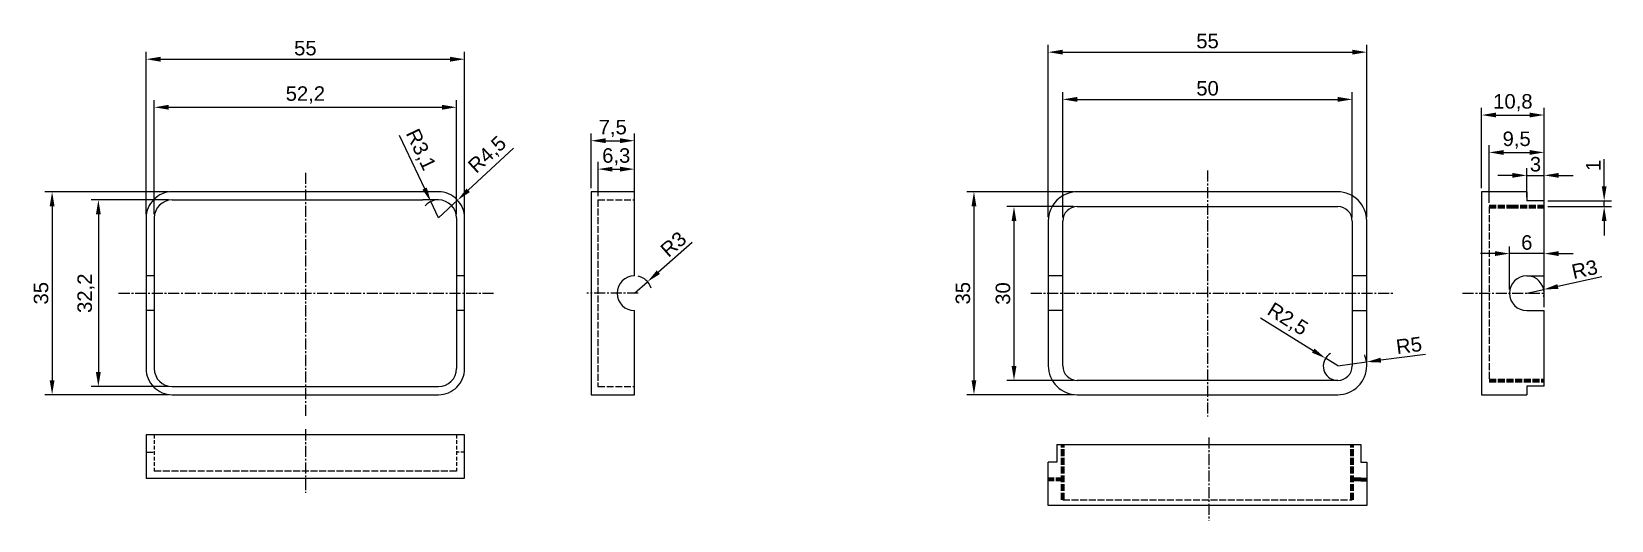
# Model space of a CAD drawing. Header units: millimetres. Extents: x 1424 to 1696, y 1268 to 1352.
import ezdxf

# ---------------------------------------------------------------- set-up
doc = ezdxf.new("R2010")
doc.units = ezdxf.units.MM
doc.header["$LTSCALE"] = 0.1
for name, pattern in [('ACAD_ISO02W100', [15, 12, -3]), ('CENTER2', [28.575, 19.05, -3.175, 3.175, -3.175]), ('DASHED2', [9.525, 6.35, -3.175])]:
    doc.linetypes.add(name, pattern=pattern)
doc.layers.add('虚线', color=7, linetype='ACAD_ISO02W100')
doc.styles.get("Standard").update_dxf_attribs({"font": 'ARIAL.TTF'})
doc.dimstyles.new('ISO-25', dxfattribs={"dimtxt": 2.5, "dimasz": 2.5, "dimexe": 1.25, "dimexo": 0.625, "dimtad": 1, "dimtxsty": 'Standard', "dimcen": 2.5, "dimadec": 0, "dimazin": 0, "dimtfac": 1, "dimtmove": 0, "dimatfit": 3, "dimfxl": 1, "dimarcsym": 0})

# ---------------------------------------------------------------- blocks, each defined once
blk = doc.blocks.new('*D1')
at = {"layer": 'Defpoints', "color": 0, "linetype": 'ByBlock', "transparency": 16777216}
for p in [(1498.36, 1347.23), (1443.36, 1319.86), (1498.36, 1319.86)]:
    blk.add_point(p, dxfattribs=at)
at = {"layer": '虚线', "color": 0, "linetype": 'ByBlock', "lineweight": -2, "transparency": 16777216}
for p, q in [((1443.36, 1320.48), (1443.36, 1348.48)), ((1498.36, 1320.48), (1498.36, 1348.48)), ((1445.86, 1347.23), (1495.86, 1347.23))]:
    blk.add_line(p, q, dxfattribs=at)
at = {"layer": '虚线', "color": 0, "linetype": 'ByBlock', "transparency": 16777216}
for points in [[(1445.86, 1347.65), (1445.86, 1346.81), (1443.36, 1347.23)], [(1495.86, 1347.65), (1495.86, 1346.81), (1498.36, 1347.23)]]:
    blk.add_solid(points, dxfattribs=at)
at = {"layer": '虚线', "color": 0, "linetype": 'ByBlock', "transparency": 16777216, "insert": (1470.86, 1349.13), "char_height": 2.5, "attachment_point": 5}
blk.add_mtext('55', dxfattribs=at)
blk = doc.blocks.new('*D2')
at = {"layer": 'Defpoints', "color": 0, "linetype": 'ByBlock', "transparency": 16777216}
for p in [(1496.96, 1338.94), (1444.76, 1319.86), (1496.96, 1319.86)]:
    blk.add_point(p, dxfattribs=at)
at = {"layer": '虚线', "color": 0, "linetype": 'ByBlock', "lineweight": -2, "transparency": 16777216}
for p, q in [((1444.76, 1320.48), (1444.76, 1340.19)), ((1496.96, 1320.48), (1496.96, 1340.19)), ((1447.26, 1338.94), (1494.46, 1338.94))]:
    blk.add_line(p, q, dxfattribs=at)
at = {"layer": '虚线', "color": 0, "linetype": 'ByBlock', "transparency": 16777216}
for points in [[(1447.26, 1339.36), (1447.26, 1338.52), (1444.76, 1338.94)], [(1494.46, 1339.36), (1494.46, 1338.52), (1496.96, 1338.94)]]:
    blk.add_solid(points, dxfattribs=at)
at = {"layer": '虚线', "color": 0, "linetype": 'ByBlock', "transparency": 16777216, "insert": (1470.86, 1341.07), "char_height": 2.5, "attachment_point": 5}
blk.add_mtext('52,2', dxfattribs=at)
blk = doc.blocks.new('*D5')
at = {"layer": 'Defpoints', "color": 0, "linetype": 'ByBlock', "transparency": 16777216}
for p in [(1447.86, 1322.96), (1435.1, 1290.76), (1447.86, 1290.76)]:
    blk.add_point(p, dxfattribs=at)
at = {"layer": '虚线', "color": 0, "linetype": 'ByBlock', "lineweight": -2, "transparency": 16777216}
for p, q in [((1447.23, 1322.96), (1433.85, 1322.96)), ((1435.1, 1320.46), (1435.1, 1293.26)), ((1447.23, 1290.76), (1433.85, 1290.76))]:
    blk.add_line(p, q, dxfattribs=at)
at = {"layer": '虚线', "color": 0, "linetype": 'ByBlock', "transparency": 16777216}
for points in [[(1434.68, 1320.46), (1435.52, 1320.46), (1435.1, 1322.96)], [(1434.68, 1293.26), (1435.52, 1293.26), (1435.1, 1290.76)]]:
    blk.add_solid(points, dxfattribs=at)
at = {"layer": '虚线', "color": 0, "linetype": 'ByBlock', "transparency": 16777216, "insert": (1432.97, 1306.86), "char_height": 2.5, "attachment_point": 5, "rotation": 90}
blk.add_mtext('32,2', dxfattribs=at)
blk = doc.blocks.new('*D6')
at = {"layer": 'Defpoints', "color": 0, "linetype": 'ByBlock', "transparency": 16777216}
for p in [(1447.86, 1324.36), (1427.11, 1289.36), (1447.86, 1289.36)]:
    blk.add_point(p, dxfattribs=at)
at = {"layer": '虚线', "color": 0, "linetype": 'ByBlock', "lineweight": -2, "transparency": 16777216}
for p, q in [((1447.23, 1324.36), (1425.86, 1324.36)), ((1427.11, 1321.86), (1427.11, 1291.86)), ((1447.23, 1289.36), (1425.86, 1289.36))]:
    blk.add_line(p, q, dxfattribs=at)
at = {"layer": '虚线', "color": 0, "linetype": 'ByBlock', "transparency": 16777216}
for points in [[(1426.69, 1321.86), (1427.53, 1321.86), (1427.11, 1324.36)], [(1426.69, 1291.86), (1427.53, 1291.86), (1427.11, 1289.36)]]:
    blk.add_solid(points, dxfattribs=at)
at = {"layer": '虚线', "color": 0, "linetype": 'ByBlock', "transparency": 16777216, "insert": (1425.21, 1306.86), "char_height": 2.5, "attachment_point": 5, "rotation": 90}
blk.add_mtext('35', dxfattribs=at)
blk = doc.blocks.new('*D7')
at = {"layer": 'Defpoints', "color": 0, "linetype": 'ByBlock', "transparency": 16777216}
for p in [(1527.71, 1333.17), (1520.21, 1324.36), (1527.71, 1324.36)]:
    blk.add_point(p, dxfattribs=at)
at = {"layer": '虚线', "color": 0, "linetype": 'ByBlock', "lineweight": -2, "transparency": 16777216}
for p, q in [((1520.21, 1324.98), (1520.21, 1334.42)), ((1522.71, 1333.17), (1525.21, 1333.17)), ((1527.71, 1324.98), (1527.71, 1334.42))]:
    blk.add_line(p, q, dxfattribs=at)
at = {"layer": '虚线', "color": 0, "linetype": 'ByBlock', "transparency": 16777216}
for points in [[(1522.71, 1333.59), (1522.71, 1332.76), (1520.21, 1333.17)], [(1525.21, 1333.59), (1525.21, 1332.76), (1527.71, 1333.17)]]:
    blk.add_solid(points, dxfattribs=at)
at = {"layer": '虚线', "color": 0, "linetype": 'ByBlock', "transparency": 16777216, "insert": (1523.96, 1335.29), "char_height": 2.5, "attachment_point": 5}
blk.add_mtext('7,5', dxfattribs=at)
blk = doc.blocks.new('*D9')
at = {"layer": 'Defpoints', "color": 0, "linetype": 'ByBlock', "transparency": 16777216}
for p in [(1527.71, 1328.27), (1521.41, 1322.96), (1527.71, 1322.96)]:
    blk.add_point(p, dxfattribs=at)
at = {"layer": '虚线', "color": 0, "linetype": 'ByBlock', "lineweight": -2, "transparency": 16777216}
for p, q in [((1521.41, 1323.58), (1521.41, 1329.52)), ((1527.71, 1323.58), (1527.71, 1329.52)), ((1523.91, 1328.27), (1525.21, 1328.27))]:
    blk.add_line(p, q, dxfattribs=at)
at = {"layer": '虚线', "color": 0, "linetype": 'ByBlock', "transparency": 16777216}
for points in [[(1523.91, 1328.68), (1523.91, 1327.85), (1521.41, 1328.27)], [(1525.21, 1328.68), (1525.21, 1327.85), (1527.71, 1328.27)]]:
    blk.add_solid(points, dxfattribs=at)
at = {"layer": '虚线', "color": 0, "linetype": 'ByBlock', "transparency": 16777216, "insert": (1524.56, 1330.39), "char_height": 2.5, "attachment_point": 5}
blk.add_mtext('6,3', dxfattribs=at)
blk = doc.blocks.new('*D10')
at = {"layer": 'Defpoints', "color": 0, "linetype": 'ByBlock', "transparency": 16777216}
for p in [(1529.96, 1308.84), (1527.71, 1306.86)]:
    blk.add_point(p, dxfattribs=at)
at = {"layer": '虚线', "color": 0, "linetype": 'ByBlock', "lineweight": -2, "transparency": 16777216}
for p, q in [((1537.68, 1315.63), (1531.84, 1310.49)), ((1527.71, 1306.86), (1529.96, 1308.84))]:
    blk.add_line(p, q, dxfattribs=at)
blk.add_arc((1527.71, 1306.86), 3, 17.4889, 78.0634, dxfattribs=at)
at = {"layer": '虚线', "color": 0, "linetype": 'ByBlock', "transparency": 16777216}
blk.add_solid([(1531.56, 1310.8), (1532.11, 1310.18), (1529.96, 1308.84)], dxfattribs=at)
at = {"layer": '虚线', "color": 0, "linetype": 'ByBlock', "transparency": 16777216, "insert": (1534.44, 1315.31), "char_height": 2.5, "attachment_point": 5, "rotation": 41.3621}
blk.add_mtext('R3', dxfattribs=at)
blk = doc.blocks.new('*D11')
at = {"layer": 'Defpoints', "color": 0, "linetype": 'ByBlock', "transparency": 16777216}
for p in [(1684.78, 1307.5), (1681.85, 1306.86)]:
    blk.add_point(p, dxfattribs=at)
at = {"layer": '虚线', "color": 0, "linetype": 'ByBlock', "lineweight": -2, "transparency": 16777216}
for p, q in [((1681.85, 1306.86), (1684.78, 1307.5)), ((1694.83, 1309.69), (1687.22, 1308.03))]:
    blk.add_line(p, q, dxfattribs=at)
blk.add_arc((1681.85, 1306.86), 3, 348.4425, 78.0634, dxfattribs=at)
at = {"layer": '虚线', "color": 0, "linetype": 'ByBlock', "transparency": 16777216}
blk.add_solid([(1687.14, 1308.44), (1687.31, 1307.62), (1684.78, 1307.5)], dxfattribs=at)
at = {"layer": '虚线', "color": 0, "linetype": 'ByBlock', "transparency": 16777216, "insert": (1691.84, 1310.98), "char_height": 2.5, "attachment_point": 5, "rotation": 12.3158}
blk.add_mtext('R3', dxfattribs=at)
blk = doc.blocks.new('*D13')
at = {"layer": 'Defpoints', "color": 0, "linetype": 'ByBlock', "transparency": 16777216}
for p in [(1678.85, 1313.7), (1678.85, 1306.86), (1684.85, 1303.86)]:
    blk.add_point(p, dxfattribs=at)
at = {"layer": '虚线', "color": 0, "linetype": 'ByBlock', "lineweight": -2, "transparency": 16777216}
for p, q in [((1676.35, 1313.7), (1673.85, 1313.7)), ((1678.85, 1307.48), (1678.85, 1314.95)), ((1684.85, 1313.7), (1678.85, 1313.7)), ((1684.85, 1304.48), (1684.85, 1314.95)), ((1687.35, 1313.7), (1689.85, 1313.7))]:
    blk.add_line(p, q, dxfattribs=at)
at = {"layer": '虚线', "color": 0, "linetype": 'ByBlock', "transparency": 16777216}
for points in [[(1676.35, 1314.12), (1676.35, 1313.28), (1678.85, 1313.7)], [(1687.35, 1314.12), (1687.35, 1313.28), (1684.85, 1313.7)]]:
    blk.add_solid(points, dxfattribs=at)
at = {"layer": '虚线', "color": 0, "linetype": 'ByBlock', "transparency": 16777216, "insert": (1681.85, 1315.6), "char_height": 2.5, "attachment_point": 5}
blk.add_mtext('6', dxfattribs=at)
blk = doc.blocks.new('*D14')
at = {"layer": 'Defpoints', "color": 0, "linetype": 'ByBlock', "transparency": 16777216}
for p in [(1654.2, 1348.45), (1599.2, 1319.36), (1654.2, 1319.36)]:
    blk.add_point(p, dxfattribs=at)
at = {"layer": '虚线', "color": 0, "linetype": 'ByBlock', "lineweight": -2, "transparency": 16777216}
for p, q in [((1599.2, 1319.98), (1599.2, 1349.7)), ((1601.7, 1348.45), (1651.7, 1348.45)), ((1654.2, 1319.98), (1654.2, 1349.7))]:
    blk.add_line(p, q, dxfattribs=at)
at = {"layer": '虚线', "color": 0, "linetype": 'ByBlock', "transparency": 16777216}
for points in [[(1601.7, 1348.87), (1601.7, 1348.03), (1599.2, 1348.45)], [(1651.7, 1348.87), (1651.7, 1348.03), (1654.2, 1348.45)]]:
    blk.add_solid(points, dxfattribs=at)
at = {"layer": '虚线', "color": 0, "linetype": 'ByBlock', "transparency": 16777216, "insert": (1626.7, 1350.35), "char_height": 2.5, "attachment_point": 5}
blk.add_mtext('55', dxfattribs=at)
blk = doc.blocks.new('*D15')
at = {"layer": 'Defpoints', "color": 0, "linetype": 'ByBlock', "transparency": 16777216}
for p in [(1651.7, 1340.3), (1601.7, 1319.31), (1651.7, 1319.31)]:
    blk.add_point(p, dxfattribs=at)
at = {"layer": '虚线', "color": 0, "linetype": 'ByBlock', "lineweight": -2, "transparency": 16777216}
for p, q in [((1601.7, 1319.94), (1601.7, 1341.55)), ((1604.2, 1340.3), (1649.2, 1340.3)), ((1651.7, 1319.94), (1651.7, 1341.55))]:
    blk.add_line(p, q, dxfattribs=at)
at = {"layer": '虚线', "color": 0, "linetype": 'ByBlock', "transparency": 16777216}
for points in [[(1604.2, 1340.72), (1604.2, 1339.88), (1601.7, 1340.3)], [(1649.2, 1340.72), (1649.2, 1339.88), (1651.7, 1340.3)]]:
    blk.add_solid(points, dxfattribs=at)
at = {"layer": '虚线', "color": 0, "linetype": 'ByBlock', "transparency": 16777216, "insert": (1626.7, 1342.2), "char_height": 2.5, "attachment_point": 5}
blk.add_mtext('50', dxfattribs=at)
blk = doc.blocks.new('*D16')
at = {"layer": 'Defpoints', "color": 0, "linetype": 'ByBlock', "transparency": 16777216}
for p in [(1604.2, 1324.36), (1586.35, 1289.36), (1604.2, 1289.36)]:
    blk.add_point(p, dxfattribs=at)
at = {"layer": '虚线', "color": 0, "linetype": 'ByBlock', "lineweight": -2, "transparency": 16777216}
for p, q in [((1603.57, 1324.36), (1585.1, 1324.36)), ((1586.35, 1321.86), (1586.35, 1291.86)), ((1603.57, 1289.36), (1585.1, 1289.36))]:
    blk.add_line(p, q, dxfattribs=at)
at = {"layer": '虚线', "color": 0, "linetype": 'ByBlock', "transparency": 16777216}
for points in [[(1585.93, 1321.86), (1586.77, 1321.86), (1586.35, 1324.36)], [(1585.93, 1291.86), (1586.77, 1291.86), (1586.35, 1289.36)]]:
    blk.add_solid(points, dxfattribs=at)
at = {"layer": '虚线', "color": 0, "linetype": 'ByBlock', "transparency": 16777216, "insert": (1584.45, 1306.86), "char_height": 2.5, "attachment_point": 5, "rotation": 90}
blk.add_mtext('35', dxfattribs=at)
blk = doc.blocks.new('*D17')
at = {"layer": 'Defpoints', "color": 0, "linetype": 'ByBlock', "transparency": 16777216}
for p in [(1604.2, 1321.81), (1593.27, 1291.81), (1604.2, 1291.81)]:
    blk.add_point(p, dxfattribs=at)
at = {"layer": '虚线', "color": 0, "linetype": 'ByBlock', "lineweight": -2, "transparency": 16777216}
for p, q in [((1603.57, 1321.81), (1592.02, 1321.81)), ((1593.27, 1319.31), (1593.27, 1294.31)), ((1603.57, 1291.81), (1592.02, 1291.81))]:
    blk.add_line(p, q, dxfattribs=at)
at = {"layer": '虚线', "color": 0, "linetype": 'ByBlock', "transparency": 16777216}
for points in [[(1592.86, 1319.31), (1593.69, 1319.31), (1593.27, 1321.81)], [(1592.86, 1294.31), (1593.69, 1294.31), (1593.27, 1291.81)]]:
    blk.add_solid(points, dxfattribs=at)
at = {"layer": '虚线', "color": 0, "linetype": 'ByBlock', "transparency": 16777216, "insert": (1591.37, 1306.81), "char_height": 2.5, "attachment_point": 5, "rotation": 90}
blk.add_mtext('30', dxfattribs=at)
blk = doc.blocks.new('*D18')
at = {"layer": 'Defpoints', "color": 0, "linetype": 'ByBlock', "transparency": 16777216}
for p in [(1684.85, 1337.6), (1674.05, 1324.36), (1684.85, 1322.81)]:
    blk.add_point(p, dxfattribs=at)
at = {"layer": '虚线', "color": 0, "linetype": 'ByBlock', "lineweight": -2, "transparency": 16777216}
for p, q in [((1674.05, 1324.98), (1674.05, 1338.85)), ((1676.55, 1337.6), (1682.35, 1337.6)), ((1684.85, 1323.44), (1684.85, 1338.85))]:
    blk.add_line(p, q, dxfattribs=at)
at = {"layer": '虚线', "color": 0, "linetype": 'ByBlock', "transparency": 16777216}
for points in [[(1676.55, 1338.02), (1676.55, 1337.19), (1674.05, 1337.6)], [(1682.35, 1338.02), (1682.35, 1337.19), (1684.85, 1337.6)]]:
    blk.add_solid(points, dxfattribs=at)
at = {"layer": '虚线', "color": 0, "linetype": 'ByBlock', "transparency": 16777216, "insert": (1679.45, 1339.73), "char_height": 2.5, "attachment_point": 5}
blk.add_mtext('10,8', dxfattribs=at)
blk = doc.blocks.new('*D19')
at = {"layer": 'Defpoints', "color": 0, "linetype": 'ByBlock', "transparency": 16777216}
for p in [(1684.85, 1331.15), (1675.35, 1321.81), (1684.85, 1321.81)]:
    blk.add_point(p, dxfattribs=at)
at = {"layer": '虚线', "color": 0, "linetype": 'ByBlock', "lineweight": -2, "transparency": 16777216}
for p, q in [((1675.35, 1322.44), (1675.35, 1332.4)), ((1684.85, 1322.44), (1684.85, 1332.4)), ((1677.85, 1331.15), (1682.35, 1331.15))]:
    blk.add_line(p, q, dxfattribs=at)
at = {"layer": '虚线', "color": 0, "linetype": 'ByBlock', "transparency": 16777216}
for points in [[(1677.85, 1331.56), (1677.85, 1330.73), (1675.35, 1331.15)], [(1682.35, 1331.56), (1682.35, 1330.73), (1684.85, 1331.15)]]:
    blk.add_solid(points, dxfattribs=at)
at = {"layer": '虚线', "color": 0, "linetype": 'ByBlock', "transparency": 16777216, "insert": (1680.1, 1333.27), "char_height": 2.5, "attachment_point": 5}
blk.add_mtext('9,5', dxfattribs=at)
blk = doc.blocks.new('*D20')
at = {"layer": 'Defpoints', "color": 0, "linetype": 'ByBlock', "transparency": 16777216}
for p in [(1684.85, 1327.19), (1681.85, 1322.81), (1684.85, 1322.81)]:
    blk.add_point(p, dxfattribs=at)
at = {"layer": '虚线', "color": 0, "linetype": 'ByBlock', "lineweight": -2, "transparency": 16777216}
for p, q in [((1679.35, 1327.19), (1676.85, 1327.19)), ((1681.85, 1323.44), (1681.85, 1328.44)), ((1681.85, 1327.19), (1684.85, 1327.19)), ((1684.85, 1323.44), (1684.85, 1328.44)), ((1687.35, 1327.19), (1689.85, 1327.19))]:
    blk.add_line(p, q, dxfattribs=at)
at = {"layer": '虚线', "color": 0, "linetype": 'ByBlock', "transparency": 16777216}
for points in [[(1679.35, 1327.61), (1679.35, 1326.78), (1681.85, 1327.19)], [(1687.35, 1327.61), (1687.35, 1326.78), (1684.85, 1327.19)]]:
    blk.add_solid(points, dxfattribs=at)
at = {"layer": '虚线', "color": 0, "linetype": 'ByBlock', "transparency": 16777216, "insert": (1683.35, 1329.1), "char_height": 2.5, "attachment_point": 5}
blk.add_mtext('3', dxfattribs=at)
blk = doc.blocks.new('*D21')
at = {"layer": 'Defpoints', "color": 0, "linetype": 'ByBlock', "transparency": 16777216}
for p in [(1684.85, 1322.81), (1684.85, 1321.81), (1695.22, 1322.81)]:
    blk.add_point(p, dxfattribs=at)
at = {"layer": '虚线', "color": 0, "linetype": 'ByBlock', "lineweight": -2, "transparency": 16777216}
for p, q in [((1695.22, 1325.31), (1695.22, 1329.99)), ((1685.48, 1322.81), (1696.47, 1322.81)), ((1685.48, 1321.81), (1696.47, 1321.81)), ((1695.22, 1321.81), (1695.22, 1322.81)), ((1695.22, 1319.31), (1695.22, 1316.81))]:
    blk.add_line(p, q, dxfattribs=at)
at = {"layer": '虚线', "color": 0, "linetype": 'ByBlock', "transparency": 16777216}
for points in [[(1694.8, 1325.31), (1695.63, 1325.31), (1695.22, 1322.81)], [(1694.8, 1319.31), (1695.63, 1319.31), (1695.22, 1321.81)]]:
    blk.add_solid(points, dxfattribs=at)
at = {"layer": '虚线', "color": 0, "linetype": 'ByBlock', "transparency": 16777216, "insert": (1693.34, 1328.9), "char_height": 2.5, "attachment_point": 5, "rotation": 90}
blk.add_mtext('1', dxfattribs=at)
blk = doc.blocks.new('*D22')
at = {"layer": 'Defpoints', "color": 0, "linetype": 'ByBlock', "transparency": 16777216}
for p in [(1647.08, 1295.64), (1649.2, 1294.31)]:
    blk.add_point(p, dxfattribs=at)
at = {"layer": '虚线', "color": 0, "linetype": 'ByBlock', "lineweight": -2, "transparency": 16777216}
for p, q in [((1635.86, 1302.62), (1644.95, 1296.96)), ((1649.2, 1294.31), (1647.08, 1295.64))]:
    blk.add_line(p, q, dxfattribs=at)
blk.add_arc((1649.2, 1294.31), 2.5, 119.4237, 255.6761, dxfattribs=at)
at = {"layer": '虚线', "color": 0, "linetype": 'ByBlock', "transparency": 16777216}
blk.add_solid([(1645.18, 1297.31), (1644.73, 1296.61), (1647.08, 1295.64)], dxfattribs=at)
at = {"layer": '虚线', "color": 0, "linetype": 'ByBlock', "transparency": 16777216, "insert": (1640.47, 1302.26), "char_height": 2.5, "attachment_point": 5, "rotation": 328.0716}
blk.add_mtext('R2,5', dxfattribs=at)
blk = doc.blocks.new('*D23')
at = {"layer": 'Defpoints', "color": 0, "linetype": 'ByBlock', "transparency": 16777216}
for p in [(1649.2, 1294.36), (1654.16, 1295)]:
    blk.add_point(p, dxfattribs=at)
at = {"layer": '虚线', "color": 0, "linetype": 'ByBlock', "lineweight": -2, "transparency": 16777216}
for p, q in [((1664.37, 1296.32), (1656.64, 1295.32)), ((1649.2, 1294.36), (1654.16, 1295))]:
    blk.add_line(p, q, dxfattribs=at)
blk.add_arc((1649.2, 1294.36), 5, 7.162, 21.6864, dxfattribs=at)
at = {"layer": '虚线', "color": 0, "linetype": 'ByBlock', "transparency": 16777216}
blk.add_solid([(1656.58, 1295.73), (1656.69, 1294.9), (1654.16, 1295)], dxfattribs=at)
at = {"layer": '虚线', "color": 0, "linetype": 'ByBlock', "transparency": 16777216, "insert": (1661.5, 1297.86), "char_height": 2.5, "attachment_point": 5, "rotation": 7.3625}
blk.add_mtext('R5', dxfattribs=at)
blk = doc.blocks.new('*D24')
at = {"layer": 'Defpoints', "color": 0, "linetype": 'ByBlock', "transparency": 16777216}
for p in [(1492.53, 1322.66), (1493.86, 1319.86)]:
    blk.add_point(p, dxfattribs=at)
at = {"layer": '虚线', "color": 0, "linetype": 'ByBlock', "lineweight": -2, "transparency": 16777216}
for p, q in [((1487.08, 1334.14), (1491.46, 1324.91)), ((1493.86, 1319.86), (1492.53, 1322.66))]:
    blk.add_line(p, q, dxfattribs=at)
blk.add_arc((1493.86, 1319.86), 3.1, 101.5516, 138.5008, dxfattribs=at)
at = {"layer": '虚线', "color": 0, "linetype": 'ByBlock', "transparency": 16777216}
blk.add_solid([(1491.83, 1325.09), (1491.08, 1324.74), (1492.53, 1322.66)], dxfattribs=at)
at = {"layer": '虚线', "color": 0, "linetype": 'ByBlock', "transparency": 16777216, "insert": (1490.65, 1331.57), "char_height": 2.5, "attachment_point": 5, "rotation": 295.3977}
blk.add_mtext('R3,1', dxfattribs=at)
blk = doc.blocks.new('*D25')
at = {"layer": 'Defpoints', "color": 0, "linetype": 'ByBlock', "transparency": 16777216}
for p in [(1497.16, 1322.92), (1493.86, 1319.86)]:
    blk.add_point(p, dxfattribs=at)
at = {"layer": '虚线', "color": 0, "linetype": 'ByBlock', "lineweight": -2, "transparency": 16777216}
for p, q in [((1506.84, 1331.9), (1498.99, 1324.62)), ((1493.86, 1319.86), (1497.16, 1322.92))]:
    blk.add_line(p, q, dxfattribs=at)
at = {"layer": '虚线', "color": 0, "linetype": 'ByBlock', "transparency": 16777216}
blk.add_solid([(1498.71, 1324.92), (1499.27, 1324.31), (1497.16, 1322.92)], dxfattribs=at)
at = {"layer": '虚线', "color": 0, "linetype": 'ByBlock', "transparency": 16777216, "insert": (1502.39, 1330.66), "char_height": 2.5, "attachment_point": 5, "rotation": 42.8454}
blk.add_mtext('R4,5', dxfattribs=at)

msp = doc.modelspace()

# ---------------------------------------------------------------- linework, layer by layer
at = {"color": 1, "linetype": 'CENTER2'}
for p, q in [((1470.858, 1327.639), (1470.858, 1285.624)), ((1626.698, 1328.014), (1626.698, 1285.615)), ((1438.607, 1306.856), (1503.654, 1306.856)), ((1528.364, 1306.856), (1519.484, 1306.856)), ((1527.709, 1306.856), (1527.709, 1306.856)), ((1596.164, 1306.856), (1658.923, 1306.856)), ((1670.769, 1306.856), (1684.851, 1306.856)), ((1470.858, 1283.384), (1470.858, 1272.41)), ((1626.948, 1281.989), (1626.948, 1267.681))]:
    msp.add_line(p, q, dxfattribs=at)
for p, q in [((1681.851, 1324.356), (1681.851, 1322.814)), ((1447.858, 1322.956), (1470.858, 1322.956)), ((1470.858, 1322.956), (1491.14, 1322.956)), ((1493.858, 1322.956), (1491.14, 1322.956)), ((1604.198, 1321.814), (1626.698, 1321.814)), ((1626.698, 1321.814), (1649.198, 1321.814)), ((1684.851, 1322.814), (1681.851, 1322.814)), ((1444.758, 1319.856), (1444.758, 1293.856)), ((1496.958, 1319.856), (1496.958, 1293.856)), ((1601.698, 1294.314), (1601.698, 1319.314)), ((1651.698, 1319.314), (1651.698, 1294.314)), ((1444.758, 1309.856), (1443.358, 1309.856)), ((1498.358, 1309.856), (1496.958, 1309.856)), ((1601.698, 1309.856), (1599.198, 1309.856)), ((1654.198, 1309.856), (1651.698, 1309.856)), ((1681.851, 1309.856), (1684.851, 1309.856)), ((1444.758, 1303.856), (1443.358, 1303.856)), ((1498.358, 1303.856), (1496.958, 1303.856)), ((1601.698, 1303.856), (1599.198, 1303.856)), ((1651.698, 1303.856), (1654.198, 1303.856)), ((1681.851, 1303.856), (1684.851, 1303.856)), ((1649.198, 1291.814), (1604.198, 1291.814)), ((1681.851, 1290.814), (1681.851, 1289.356)), ((1684.851, 1290.814), (1681.851, 1290.814)), ((1447.858, 1290.756), (1493.858, 1290.756)), ((1493.288, 1290.756), (1493.616, 1290.756)), ((1493.458, 1290.756), (1493.528, 1290.756)), ((1600.698, 1280.748), (1600.698, 1277.748)), ((1653.198, 1280.748), (1653.198, 1277.748)), ((1600.698, 1277.748), (1599.198, 1277.748)), ((1653.198, 1277.748), (1654.198, 1277.748))]:
    msp.add_line(p, q)
at = {"linetype": 'ACAD_ISO02W100'}
for p, q in [((1521.409, 1322.956), (1527.709, 1322.956)), ((1521.409, 1322.956), (1521.409, 1290.756)), ((1675.351, 1321.814), (1675.351, 1291.814)), ((1521.409, 1290.756), (1527.709, 1290.756)), ((1443.358, 1279.462), (1444.758, 1279.462)), ((1496.958, 1276.162), (1444.758, 1276.162)), ((1601.698, 1271.248), (1651.698, 1271.248))]:
    msp.add_line(p, q, dxfattribs=at)
at = {"linetype": 'DASHED2'}
for p, q in [((1444.758, 1282.462), (1444.758, 1276.162)), ((1496.958, 1282.462), (1496.958, 1276.162)), ((1498.358, 1279.462), (1496.958, 1279.462))]:
    msp.add_line(p, q, dxfattribs=at)
for points in [[(1447.858, 1289.356), (1493.858, 1289.356, 0.4142136), (1498.358, 1293.856), (1498.358, 1319.856, 0.4142136), (1493.858, 1324.356), (1447.858, 1324.356, 0.4142136), (1443.358, 1319.856), (1443.358, 1293.856, 0.4142136)], [(1604.198, 1289.356), (1649.198, 1289.356, 0.4142136), (1654.198, 1294.356), (1654.198, 1319.356, 0.4142136), (1649.198, 1324.356), (1604.198, 1324.356, 0.4142136), (1599.198, 1319.356), (1599.198, 1294.356, 0.4142136)]]:
    msp.add_lwpolyline(points, format="xyb", close=True)
for points in [[(1527.709, 1309.856), (1527.709, 1324.356), (1520.209, 1324.356), (1520.209, 1289.356), (1527.709, 1289.356), (1527.709, 1303.856)], [(1681.851, 1324.356), (1674.051, 1324.356), (1674.051, 1289.356), (1681.851, 1289.356)], [(1684.851, 1309.856), (1684.851, 1322.814)], [(1684.851, 1290.814), (1684.851, 1303.856)], [(1600.698, 1280.748), (1653.198, 1280.748)], [(1654.198, 1277.748), (1654.198, 1270.248), (1599.198, 1270.248), (1599.198, 1277.748)]]:
    msp.add_lwpolyline(points)
msp.add_lwpolyline([(1443.358, 1274.962), (1498.358, 1274.962), (1498.358, 1282.462), (1443.358, 1282.462)], close=True)
for centre, radius, start, end in [((1447.858, 1319.856), 3.1, 90, 180), ((1493.858, 1319.856), 3.1, 0, 90), ((1604.198, 1319.314), 2.5, 90, 180), ((1649.198, 1319.314), 2.5, 0, 90), ((1527.709, 1306.856), 3, 90, 270), ((1681.851, 1306.856), 3, 90, 270), ((1447.858, 1293.856), 3.1, 180, 270), ((1493.858, 1293.856), 3.1, 270, 0), ((1604.198, 1294.314), 2.5, 180, 270), ((1649.198, 1294.314), 2.5, 270, 0)]:
    msp.add_arc(centre, radius, start, end)
at = {"layer": '虚线', "linetype": 'ACAD_ISO02W100', "lineweight": 100}
for p, q in [((1675.351, 1321.814), (1679.208, 1321.814)), ((1679.208, 1321.814), (1684.851, 1321.814)), ((1675.351, 1291.814), (1684.851, 1291.814)), ((1601.698, 1271.248), (1601.698, 1280.748)), ((1651.698, 1271.248), (1651.698, 1280.748)), ((1601.698, 1274.748), (1599.198, 1274.748)), ((1653.198, 1274.748), (1651.698, 1274.748)), ((1653.198, 1274.748), (1654.198, 1274.748))]:
    msp.add_line(p, q, dxfattribs=at)

# ---------------------------------------------------------------- dimensions: what is measured, and where the dimension line sits
at = {"layer": '虚线', "color": 3, "linetype": 'ByBlock'}
for base, p1, p2, picture, middle in [((1654.198, 1348.45), (1599.198, 1319.356), (1654.198, 1319.356), '*D14', (1626.698, 1350.346)), ((1498.358, 1347.231), (1443.358, 1319.856), (1498.358, 1319.856), '*D1', (1470.858, 1349.127)), ((1496.958, 1338.941), (1444.758, 1319.856), (1496.958, 1319.856), '*D2', (1470.858, 1341.068)), ((1651.698, 1340.3), (1601.698, 1319.314), (1651.698, 1319.314), '*D15', (1626.698, 1342.202)), ((1684.851, 1337.602), (1674.051, 1324.356), (1684.851, 1322.814), '*D18', (1679.451, 1339.73)), ((1527.709, 1333.172), (1520.209, 1324.356), (1527.709, 1324.356), '*D7', (1523.959, 1335.295)), ((1684.851, 1331.146), (1675.351, 1321.814), (1684.851, 1321.814), '*D19', (1680.101, 1333.273)), ((1527.709, 1328.265), (1521.409, 1322.956), (1527.709, 1322.956), '*D9', (1524.559, 1330.393)), ((1684.851, 1327.193), (1681.851, 1322.814), (1684.851, 1322.814), '*D20', (1683.351, 1329.096)), ((1678.851, 1313.699), (1684.851, 1303.856), (1678.851, 1306.856), '*D13', (1681.851, 1315.601))]:
    dim = msp.add_linear_dim(base=base, p1=p1, p2=p2, dimstyle='ISO-25', dxfattribs=at)
    dim.commit()
    dim.dimension.update_dxf_attribs({"geometry": picture, "text_midpoint": middle})
for center, mpoint, picture, middle in [((1493.858, 1319.856), (1492.528, 1322.656), '*D24', (1490.652, 1331.568)), ((1493.858, 1319.856), (1497.157, 1322.916), '*D25', (1502.391, 1330.664)), ((1527.709, 1306.856), (1529.961, 1308.838), '*D10', (1534.438, 1315.315)), ((1681.851, 1306.856), (1684.781, 1307.496), '*D11', (1691.841, 1310.984)), ((1649.198, 1294.314), (1647.077, 1295.637), '*D22', (1640.473, 1302.258)), ((1649.198, 1294.356), (1654.157, 1294.996), '*D23', (1661.501, 1297.857))]:
    dim = msp.add_radius_dim(center=center, mpoint=mpoint, dimstyle='ISO-25', dxfattribs=at)
    dim.commit()
    dim.dimension.update_dxf_attribs({"geometry": picture, "text_midpoint": middle})
for base, p1, p2, picture, middle in [((1695.217, 1322.814), (1684.851, 1321.814), (1684.851, 1322.814), '*D21', (1693.337, 1328.9)), ((1427.111, 1289.356), (1447.858, 1324.356), (1447.858, 1289.356), '*D6', (1425.209, 1306.856)), ((1586.351, 1289.356), (1604.198, 1324.356), (1604.198, 1289.356), '*D16', (1584.449, 1306.856)), ((1435.099, 1290.756), (1447.858, 1322.956), (1447.858, 1290.756), '*D5', (1432.971, 1306.856)), ((1593.273, 1291.814), (1604.198, 1321.814), (1604.198, 1291.814), '*D17', (1591.371, 1306.814))]:
    dim = msp.add_linear_dim(base=base, p1=p1, p2=p2, angle=90, dimstyle='ISO-25', dxfattribs=at)
    dim.commit()
    dim.dimension.update_dxf_attribs({"geometry": picture, "text_midpoint": middle})

doc.saveas('drawing.dxf')
